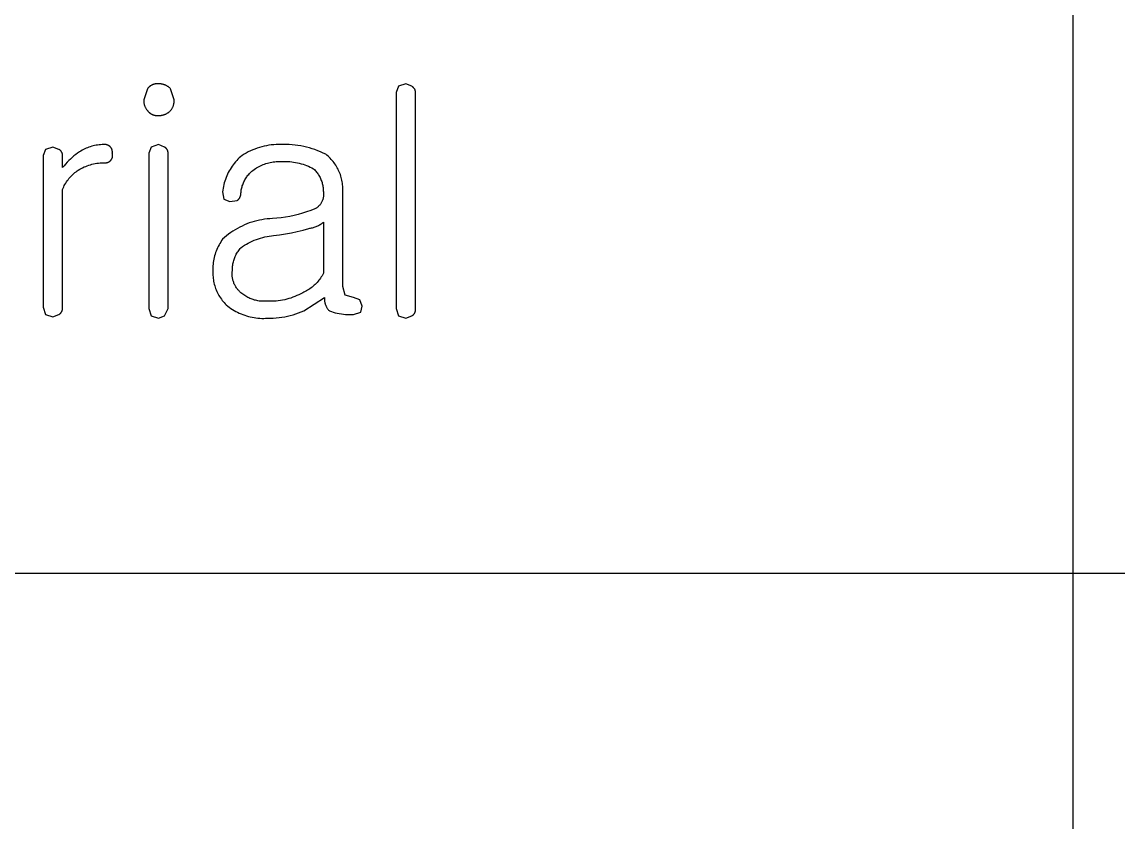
# Model space of a CAD drawing. Header units: millimetres. Extents: x 3033 to 5773, y 123 to 1487.
# Drawn here: x 4027.96 to 4074.54, y 224.78 to 258.76 of the extents above; entities that cross this region are included whole.
import ezdxf

# ---------------------------------------------------------------- set-up
doc = ezdxf.new("R2010")
doc.units = ezdxf.units.MM
doc.header["$MEASUREMENT"] = 0
doc.layers.add('TEX', color=70, linetype='Continuous')

msp = doc.modelspace()

# ---------------------------------------------------------------- linework, layer by layer
at = {"layer": 'TEX'}
for p, q in [((4072.629, 160.348), (4072.629, 385.348)), ((4033.292, 255.925), (4033.138, 255.461)), ((4033.303, 255.938), (4033.292, 255.925)), ((4033.313, 255.952), (4033.303, 255.938)), ((4033.324, 255.965), (4033.313, 255.952)), ((4033.336, 255.978), (4033.324, 255.965)), ((4033.348, 255.99), (4033.336, 255.978)), ((4033.361, 256.002), (4033.348, 255.99)), ((4033.373, 256.013), (4033.361, 256.002)), ((4033.387, 256.024), (4033.373, 256.013)), ((4033.4, 256.034), (4033.387, 256.024)), ((4033.414, 256.044), (4033.4, 256.034)), ((4033.428, 256.054), (4033.414, 256.044)), ((4033.443, 256.063), (4033.428, 256.054)), ((4033.458, 256.072), (4033.443, 256.063)), ((4033.473, 256.08), (4033.458, 256.072)), ((4033.489, 256.087), (4033.473, 256.08)), ((4033.504, 256.094), (4033.489, 256.087)), ((4033.52, 256.101), (4033.504, 256.094)), ((4033.536, 256.106), (4033.52, 256.101)), ((4033.553, 256.112), (4033.536, 256.106)), ((4033.569, 256.117), (4033.553, 256.112)), ((4033.586, 256.121), (4033.569, 256.117)), ((4033.602, 256.124), (4033.586, 256.121)), ((4033.619, 256.127), (4033.602, 256.124)), ((4033.636, 256.13), (4033.619, 256.127)), ((4033.653, 256.132), (4033.636, 256.13)), ((4033.671, 256.133), (4033.653, 256.132)), ((4033.688, 256.134), (4033.671, 256.133)), ((4033.705, 256.134), (4033.688, 256.134)), ((4033.722, 256.134), (4033.705, 256.134)), ((4033.739, 256.133), (4033.722, 256.134)), ((4033.756, 256.131), (4033.739, 256.133)), ((4033.779, 256.132), (4033.756, 256.131)), ((4033.802, 256.132), (4033.779, 256.132)), ((4033.825, 256.131), (4033.802, 256.132)), ((4033.848, 256.129), (4033.825, 256.131)), ((4033.871, 256.127), (4033.848, 256.129)), ((4033.893, 256.124), (4033.871, 256.127)), ((4033.916, 256.12), (4033.893, 256.124)), ((4033.938, 256.115), (4033.916, 256.12)), ((4033.961, 256.11), (4033.938, 256.115)), ((4033.983, 256.103), (4033.961, 256.11)), ((4034.004, 256.096), (4033.983, 256.103)), ((4034.026, 256.089), (4034.004, 256.096)), ((4034.047, 256.08), (4034.026, 256.089)), ((4034.068, 256.071), (4034.047, 256.08)), ((4034.089, 256.061), (4034.068, 256.071)), ((4034.109, 256.05), (4034.089, 256.061)), ((4034.129, 256.039), (4034.109, 256.05)), ((4034.149, 256.027), (4034.129, 256.039)), ((4034.168, 256.014), (4034.149, 256.027)), ((4034.186, 256.001), (4034.168, 256.014)), ((4034.204, 255.987), (4034.186, 256.001)), ((4034.222, 255.972), (4034.204, 255.987)), ((4034.239, 255.957), (4034.222, 255.972)), ((4034.256, 255.941), (4034.239, 255.957)), ((4034.272, 255.925), (4034.256, 255.941)), ((4034.426, 255.461), (4034.272, 255.925)), ((4043.962, 256.028), (4043.859, 255.77)), ((4043.859, 255.77), (4043.859, 246.595)), ((4044.272, 256.131), (4043.962, 256.028)), ((4044.529, 256.028), (4044.272, 256.131)), ((4044.539, 256.022), (4044.529, 256.028)), ((4044.548, 256.016), (4044.539, 256.022)), ((4044.557, 256.01), (4044.548, 256.016)), ((4044.565, 256.004), (4044.557, 256.01)), ((4044.574, 255.997), (4044.565, 256.004)), ((4044.582, 255.99), (4044.574, 255.997)), ((4044.59, 255.983), (4044.582, 255.99)), ((4044.597, 255.975), (4044.59, 255.983)), ((4044.605, 255.967), (4044.597, 255.975)), ((4044.612, 255.959), (4044.605, 255.967)), ((4044.619, 255.951), (4044.612, 255.959)), ((4044.625, 255.942), (4044.619, 255.951)), ((4044.632, 255.934), (4044.625, 255.942)), ((4044.638, 255.925), (4044.632, 255.934)), ((4044.643, 255.916), (4044.638, 255.925)), ((4044.649, 255.906), (4044.643, 255.916)), ((4044.654, 255.897), (4044.649, 255.906)), ((4044.658, 255.887), (4044.654, 255.897)), ((4044.663, 255.877), (4044.658, 255.887)), ((4044.667, 255.867), (4044.663, 255.877)), ((4044.67, 255.857), (4044.667, 255.867)), ((4044.673, 255.847), (4044.67, 255.857)), ((4044.676, 255.836), (4044.673, 255.847)), ((4044.679, 255.826), (4044.676, 255.836)), ((4044.681, 255.815), (4044.679, 255.826)), ((4044.683, 255.804), (4044.681, 255.815)), ((4044.684, 255.794), (4044.683, 255.804)), ((4044.685, 255.783), (4044.684, 255.794)), ((4044.686, 255.772), (4044.685, 255.783)), ((4044.686, 255.762), (4044.686, 255.772)), ((4044.686, 255.751), (4044.686, 255.762)), ((4044.686, 255.74), (4044.686, 255.751)), ((4033.138, 255.461), (4033.136, 255.439)), ((4033.136, 255.439), (4033.136, 255.417)), ((4033.136, 255.417), (4033.136, 255.395)), ((4033.136, 255.395), (4033.137, 255.374)), ((4033.137, 255.374), (4033.139, 255.352)), ((4033.139, 255.352), (4033.141, 255.33)), ((4033.141, 255.33), (4033.144, 255.308)), ((4033.144, 255.308), (4033.148, 255.287)), ((4033.148, 255.287), (4033.153, 255.266)), ((4034.411, 255.266), (4034.416, 255.287)), ((4034.416, 255.287), (4034.42, 255.308)), ((4034.42, 255.308), (4034.423, 255.33)), ((4034.423, 255.33), (4034.425, 255.352)), ((4034.425, 255.352), (4034.427, 255.374)), ((4034.428, 255.439), (4034.426, 255.461)), ((4034.427, 255.374), (4034.428, 255.395)), ((4034.428, 255.417), (4034.428, 255.439)), ((4034.428, 255.395), (4034.428, 255.417)), ((4044.684, 255.719), (4044.685, 255.729)), ((4044.684, 246.543), (4044.684, 255.719)), ((4044.685, 255.729), (4044.686, 255.74)), ((4033.153, 255.266), (4033.159, 255.245)), ((4033.159, 255.245), (4033.165, 255.224)), ((4033.165, 255.224), (4033.172, 255.203)), ((4033.172, 255.203), (4033.179, 255.182)), ((4033.179, 255.182), (4033.188, 255.162)), ((4033.188, 255.162), (4033.197, 255.142)), ((4033.197, 255.142), (4033.206, 255.123)), ((4033.206, 255.123), (4033.217, 255.104)), ((4033.217, 255.104), (4033.228, 255.085)), ((4033.228, 255.085), (4033.239, 255.066)), ((4033.239, 255.066), (4033.252, 255.048)), ((4033.252, 255.048), (4033.265, 255.031)), ((4033.265, 255.031), (4033.278, 255.014)), ((4033.278, 255.014), (4033.292, 254.997)), ((4033.292, 254.997), (4033.303, 254.983)), ((4033.303, 254.983), (4033.313, 254.97)), ((4033.313, 254.97), (4033.324, 254.957)), ((4033.324, 254.957), (4033.336, 254.944)), ((4033.336, 254.944), (4033.348, 254.932)), ((4033.348, 254.932), (4033.361, 254.92)), ((4033.361, 254.92), (4033.373, 254.909)), ((4033.373, 254.909), (4033.387, 254.898)), ((4033.387, 254.898), (4033.4, 254.887)), ((4033.4, 254.887), (4033.414, 254.877)), ((4033.414, 254.877), (4033.428, 254.868)), ((4033.428, 254.868), (4033.443, 254.859)), ((4033.443, 254.859), (4033.458, 254.85)), ((4033.458, 254.85), (4033.473, 254.842)), ((4033.473, 254.842), (4033.489, 254.834)), ((4033.489, 254.834), (4033.504, 254.827)), ((4033.504, 254.827), (4033.52, 254.821)), ((4033.52, 254.821), (4033.536, 254.815)), ((4033.536, 254.815), (4033.553, 254.81)), ((4033.553, 254.81), (4033.569, 254.805)), ((4033.938, 254.806), (4033.961, 254.812)), ((4033.961, 254.812), (4033.983, 254.818)), ((4033.983, 254.818), (4034.004, 254.825)), ((4034.004, 254.825), (4034.026, 254.833)), ((4034.026, 254.833), (4034.047, 254.841)), ((4034.047, 254.841), (4034.068, 254.851)), ((4034.068, 254.851), (4034.089, 254.861)), ((4034.089, 254.861), (4034.109, 254.871)), ((4034.109, 254.871), (4034.129, 254.883)), ((4034.129, 254.883), (4034.149, 254.895)), ((4034.149, 254.895), (4034.168, 254.907)), ((4034.168, 254.907), (4034.186, 254.921)), ((4034.186, 254.921), (4034.204, 254.935)), ((4034.204, 254.935), (4034.222, 254.949)), ((4034.222, 254.949), (4034.239, 254.965)), ((4034.239, 254.965), (4034.256, 254.98)), ((4034.256, 254.98), (4034.272, 254.997)), ((4034.272, 254.997), (4034.286, 255.014)), ((4034.286, 255.014), (4034.299, 255.031)), ((4034.299, 255.031), (4034.312, 255.048)), ((4034.312, 255.048), (4034.325, 255.066)), ((4034.325, 255.066), (4034.336, 255.085)), ((4034.336, 255.085), (4034.347, 255.104)), ((4034.347, 255.104), (4034.358, 255.123)), ((4034.358, 255.123), (4034.367, 255.142)), ((4034.367, 255.142), (4034.376, 255.162)), ((4034.376, 255.162), (4034.385, 255.182)), ((4034.385, 255.182), (4034.392, 255.203)), ((4034.392, 255.203), (4034.399, 255.224)), ((4034.399, 255.224), (4034.405, 255.245)), ((4034.405, 255.245), (4034.411, 255.266)), ((4033.569, 254.805), (4033.586, 254.801)), ((4033.586, 254.801), (4033.602, 254.797)), ((4033.602, 254.797), (4033.619, 254.794)), ((4033.619, 254.794), (4033.636, 254.792)), ((4033.636, 254.792), (4033.653, 254.79)), ((4033.653, 254.79), (4033.671, 254.788)), ((4033.671, 254.788), (4033.688, 254.788)), ((4033.688, 254.788), (4033.705, 254.788)), ((4033.705, 254.788), (4033.722, 254.788)), ((4033.722, 254.788), (4033.739, 254.789)), ((4033.739, 254.789), (4033.756, 254.791)), ((4033.756, 254.791), (4033.779, 254.79)), ((4033.779, 254.79), (4033.802, 254.79)), ((4033.802, 254.79), (4033.825, 254.791)), ((4033.825, 254.791), (4033.848, 254.792)), ((4033.848, 254.792), (4033.871, 254.795)), ((4033.871, 254.795), (4033.893, 254.798)), ((4033.893, 254.798), (4033.916, 254.802)), ((4033.916, 254.802), (4033.938, 254.806)), ((4029.272, 253.45), (4028.962, 253.347)), ((4029.529, 253.347), (4029.272, 253.45)), ((4030.743, 253.419), (4030.685, 253.395)), ((4030.803, 253.442), (4030.743, 253.419)), ((4030.863, 253.462), (4030.803, 253.442)), ((4030.924, 253.481), (4030.863, 253.462)), ((4030.985, 253.497), (4030.924, 253.481)), ((4031.047, 253.511), (4030.985, 253.497)), ((4031.109, 253.524), (4031.047, 253.511)), ((4031.172, 253.534), (4031.109, 253.524)), ((4031.235, 253.542), (4031.172, 253.534)), ((4031.298, 253.548), (4031.235, 253.542)), ((4031.361, 253.552), (4031.298, 253.548)), ((4031.425, 253.554), (4031.361, 253.552)), ((4031.488, 253.554), (4031.425, 253.554)), ((4031.499, 253.553), (4031.488, 253.554)), ((4031.51, 253.553), (4031.499, 253.553)), ((4031.521, 253.552), (4031.51, 253.553)), ((4031.531, 253.551), (4031.521, 253.552)), ((4031.542, 253.549), (4031.531, 253.551)), ((4031.552, 253.547), (4031.542, 253.549)), ((4031.563, 253.544), (4031.552, 253.547)), ((4031.573, 253.542), (4031.563, 253.544)), ((4031.584, 253.539), (4031.573, 253.542)), ((4031.594, 253.535), (4031.584, 253.539)), ((4031.604, 253.531), (4031.594, 253.535)), ((4031.614, 253.527), (4031.604, 253.531)), ((4031.624, 253.523), (4031.614, 253.527)), ((4031.633, 253.518), (4031.624, 253.523)), ((4031.643, 253.513), (4031.633, 253.518)), ((4031.652, 253.507), (4031.643, 253.513)), ((4031.661, 253.501), (4031.652, 253.507)), ((4031.67, 253.495), (4031.661, 253.501)), ((4031.679, 253.489), (4031.67, 253.495)), ((4031.687, 253.482), (4031.679, 253.489)), ((4031.695, 253.475), (4031.687, 253.482)), ((4031.703, 253.468), (4031.695, 253.475)), ((4031.711, 253.46), (4031.703, 253.468)), ((4031.719, 253.452), (4031.711, 253.46)), ((4031.726, 253.444), (4031.719, 253.452)), ((4031.733, 253.436), (4031.726, 253.444)), ((4031.739, 253.427), (4031.733, 253.436)), ((4031.745, 253.419), (4031.739, 253.427)), ((4031.751, 253.41), (4031.745, 253.419)), ((4033.447, 253.45), (4033.344, 253.193)), ((4033.756, 253.554), (4033.447, 253.45)), ((4034.014, 253.45), (4033.756, 253.554)), ((4034.022, 253.446), (4034.014, 253.45)), ((4034.031, 253.441), (4034.022, 253.446)), ((4034.039, 253.436), (4034.031, 253.441)), ((4034.047, 253.431), (4034.039, 253.436)), ((4034.055, 253.425), (4034.047, 253.431)), ((4034.062, 253.419), (4034.055, 253.425)), ((4034.07, 253.413), (4034.062, 253.419)), ((4034.077, 253.407), (4034.07, 253.413)), ((4038.054, 253.432), (4037.957, 253.401)), ((4038.153, 253.46), (4038.054, 253.432)), ((4038.252, 253.484), (4038.153, 253.46)), ((4038.352, 253.505), (4038.252, 253.484)), ((4038.453, 253.523), (4038.352, 253.505)), ((4038.555, 253.537), (4038.453, 253.523)), ((4038.656, 253.547), (4038.555, 253.537)), ((4038.759, 253.554), (4038.656, 253.547)), ((4038.861, 253.558), (4038.759, 253.554)), ((4038.963, 253.557), (4038.861, 253.558)), ((4039.066, 253.554), (4038.963, 253.557)), ((4039.19, 253.555), (4039.066, 253.554)), ((4039.315, 253.552), (4039.19, 253.555)), ((4039.439, 253.544), (4039.315, 253.552)), ((4039.563, 253.533), (4039.439, 253.544)), ((4039.687, 253.518), (4039.563, 253.533)), ((4039.81, 253.498), (4039.687, 253.518)), ((4039.933, 253.474), (4039.81, 253.498)), ((4040.054, 253.447), (4039.933, 253.474)), ((4040.175, 253.415), (4040.054, 253.447)), ((4040.294, 253.379), (4040.175, 253.415)), ((4028.962, 253.347), (4028.859, 253.09)), ((4028.859, 253.09), (4028.859, 246.646)), ((4029.538, 253.343), (4029.529, 253.347)), ((4029.546, 253.338), (4029.538, 253.343)), ((4029.554, 253.333), (4029.546, 253.338)), ((4029.562, 253.328), (4029.554, 253.333)), ((4029.57, 253.322), (4029.562, 253.328)), ((4029.578, 253.316), (4029.57, 253.322)), ((4029.585, 253.31), (4029.578, 253.316)), ((4029.592, 253.304), (4029.585, 253.31)), ((4029.599, 253.297), (4029.592, 253.304)), ((4029.606, 253.29), (4029.599, 253.297)), ((4029.613, 253.283), (4029.606, 253.29)), ((4029.619, 253.276), (4029.613, 253.283)), ((4029.625, 253.268), (4029.619, 253.276)), ((4029.631, 253.261), (4029.625, 253.268)), ((4029.636, 253.253), (4029.631, 253.261)), ((4029.641, 253.245), (4029.636, 253.253)), ((4029.646, 253.237), (4029.641, 253.245)), ((4029.651, 253.228), (4029.646, 253.237)), ((4029.655, 253.22), (4029.651, 253.228)), ((4029.659, 253.211), (4029.655, 253.22)), ((4029.663, 253.202), (4029.659, 253.211)), ((4029.667, 253.193), (4029.663, 253.202)), ((4029.67, 253.184), (4029.667, 253.193)), ((4029.673, 253.175), (4029.67, 253.184)), ((4029.675, 253.166), (4029.673, 253.175)), ((4029.677, 253.156), (4029.675, 253.166)), ((4029.679, 253.147), (4029.677, 253.156)), ((4029.681, 253.137), (4029.679, 253.147)), ((4029.682, 253.128), (4029.681, 253.137)), ((4029.683, 253.118), (4029.682, 253.128)), ((4029.684, 253.109), (4029.683, 253.118)), ((4029.684, 253.099), (4029.684, 253.109)), ((4029.684, 253.09), (4029.684, 253.099)), ((4029.684, 252.574), (4029.684, 253.09)), ((4030.09, 253.006), (4030.017, 252.94)), ((4030.166, 253.069), (4030.09, 253.006)), ((4030.244, 253.13), (4030.166, 253.069)), ((4030.324, 253.189), (4030.244, 253.13)), ((4030.406, 253.244), (4030.324, 253.189)), ((4030.459, 253.278), (4030.406, 253.244)), ((4030.514, 253.31), (4030.459, 253.278)), ((4030.57, 253.34), (4030.514, 253.31)), ((4030.627, 253.369), (4030.57, 253.34)), ((4030.685, 253.395), (4030.627, 253.369)), ((4031.757, 253.4), (4031.751, 253.41)), ((4031.762, 253.391), (4031.757, 253.4)), ((4031.767, 253.382), (4031.762, 253.391)), ((4031.772, 253.372), (4031.767, 253.382)), ((4031.777, 253.362), (4031.772, 253.372)), ((4031.774, 252.942), (4031.779, 252.951)), ((4031.781, 253.352), (4031.777, 253.362)), ((4031.779, 252.951), (4031.784, 252.961)), ((4031.784, 253.342), (4031.781, 253.352)), ((4031.788, 253.331), (4031.784, 253.342)), ((4031.784, 252.961), (4031.788, 252.971)), ((4031.791, 253.321), (4031.788, 253.331)), ((4031.788, 252.971), (4031.792, 252.981)), ((4031.793, 253.311), (4031.791, 253.321)), ((4031.792, 252.981), (4031.796, 252.991)), ((4031.795, 253.3), (4031.793, 253.311)), ((4031.797, 253.289), (4031.795, 253.3)), ((4031.796, 252.991), (4031.8, 253.001)), ((4031.799, 253.279), (4031.797, 253.289)), ((4031.797, 253.193), (4031.799, 253.203)), ((4031.801, 253.182), (4031.797, 253.193)), ((4031.8, 253.268), (4031.799, 253.279)), ((4031.799, 253.203), (4031.8, 253.214)), ((4031.801, 253.257), (4031.8, 253.268)), ((4031.8, 253.214), (4031.801, 253.225)), ((4031.8, 253.001), (4031.803, 253.012)), ((4031.801, 253.247), (4031.801, 253.257)), ((4031.801, 253.236), (4031.801, 253.247)), ((4031.801, 253.225), (4031.801, 253.236)), ((4031.804, 253.172), (4031.801, 253.182)), ((4031.803, 253.012), (4031.805, 253.022)), ((4031.806, 253.162), (4031.804, 253.172)), ((4031.805, 253.022), (4031.807, 253.033)), ((4031.808, 253.151), (4031.806, 253.162)), ((4031.807, 253.033), (4031.809, 253.043)), ((4031.81, 253.14), (4031.808, 253.151)), ((4031.809, 253.043), (4031.811, 253.054)), ((4031.811, 253.13), (4031.81, 253.14)), ((4031.812, 253.119), (4031.811, 253.13)), ((4031.811, 253.054), (4031.812, 253.065)), ((4031.813, 253.108), (4031.812, 253.119)), ((4031.812, 253.065), (4031.813, 253.076)), ((4031.813, 253.097), (4031.813, 253.108)), ((4031.813, 253.086), (4031.813, 253.097)), ((4031.813, 253.076), (4031.813, 253.086)), ((4033.344, 253.193), (4033.344, 246.595)), ((4034.084, 253.4), (4034.077, 253.407)), ((4034.091, 253.393), (4034.084, 253.4)), ((4034.097, 253.386), (4034.091, 253.393)), ((4034.103, 253.379), (4034.097, 253.386)), ((4034.109, 253.372), (4034.103, 253.379)), ((4034.115, 253.364), (4034.109, 253.372)), ((4034.121, 253.356), (4034.115, 253.364)), ((4034.126, 253.348), (4034.121, 253.356)), ((4034.131, 253.34), (4034.126, 253.348)), ((4034.135, 253.331), (4034.131, 253.34)), ((4034.14, 253.323), (4034.135, 253.331)), ((4034.144, 253.314), (4034.14, 253.323)), ((4034.148, 253.305), (4034.144, 253.314)), ((4034.151, 253.296), (4034.148, 253.305)), ((4034.154, 253.287), (4034.151, 253.296)), ((4034.157, 253.278), (4034.154, 253.287)), ((4034.16, 253.269), (4034.157, 253.278)), ((4034.162, 253.259), (4034.16, 253.269)), ((4034.164, 253.25), (4034.162, 253.259)), ((4034.165, 253.241), (4034.164, 253.25)), ((4034.167, 253.231), (4034.165, 253.241)), ((4034.168, 253.222), (4034.167, 253.231)), ((4034.168, 253.212), (4034.168, 253.222)), ((4034.169, 253.202), (4034.168, 253.212)), ((4034.169, 253.193), (4034.169, 253.202)), ((4034.169, 246.595), (4034.169, 253.193)), ((4037.196, 252.986), (4037.14, 252.932)), ((4037.253, 253.039), (4037.196, 252.986)), ((4037.313, 253.09), (4037.253, 253.039)), ((4037.4, 253.144), (4037.313, 253.09)), ((4037.489, 253.194), (4037.4, 253.144)), ((4037.579, 253.242), (4037.489, 253.194)), ((4037.672, 253.287), (4037.579, 253.242)), ((4037.765, 253.328), (4037.672, 253.287)), ((4037.86, 253.366), (4037.765, 253.328)), ((4037.957, 253.401), (4037.86, 253.366)), ((4040.412, 253.339), (4040.294, 253.379)), ((4040.529, 253.295), (4040.412, 253.339)), ((4040.644, 253.248), (4040.529, 253.295)), ((4040.758, 253.196), (4040.644, 253.248)), ((4040.87, 253.141), (4040.758, 253.196)), ((4040.919, 253.102), (4040.87, 253.141)), ((4040.967, 253.06), (4040.919, 253.102)), ((4041.014, 253.018), (4040.967, 253.06)), ((4041.059, 252.973), (4041.014, 253.018)), ((4041.102, 252.927), (4041.059, 252.973)), ((4029.746, 252.652), (4029.684, 252.574)), ((4029.81, 252.727), (4029.746, 252.652)), ((4029.876, 252.8), (4029.81, 252.727)), ((4029.945, 252.871), (4029.876, 252.8)), ((4030.017, 252.94), (4029.945, 252.871)), ((4030.354, 252.471), (4030.414, 252.507)), ((4030.414, 252.507), (4030.476, 252.541)), ((4030.476, 252.541), (4030.538, 252.572)), ((4030.538, 252.572), (4030.602, 252.602)), ((4030.602, 252.602), (4030.667, 252.629)), ((4030.667, 252.629), (4030.732, 252.654)), ((4030.732, 252.654), (4030.798, 252.677)), ((4030.798, 252.677), (4030.865, 252.698)), ((4030.865, 252.698), (4030.933, 252.717)), ((4030.933, 252.717), (4031.001, 252.733)), ((4031.001, 252.733), (4031.07, 252.747)), ((4031.07, 252.747), (4031.139, 252.758)), ((4031.139, 252.758), (4031.208, 252.767)), ((4031.208, 252.767), (4031.278, 252.774)), ((4031.278, 252.774), (4031.348, 252.779)), ((4031.348, 252.779), (4031.418, 252.781)), ((4031.418, 252.781), (4031.488, 252.78)), ((4031.488, 252.78), (4031.499, 252.78)), ((4031.499, 252.78), (4031.51, 252.78)), ((4031.51, 252.78), (4031.521, 252.781)), ((4031.521, 252.781), (4031.531, 252.782)), ((4031.531, 252.782), (4031.542, 252.783)), ((4031.542, 252.783), (4031.553, 252.785)), ((4031.553, 252.785), (4031.563, 252.787)), ((4031.563, 252.787), (4031.574, 252.789)), ((4031.574, 252.789), (4031.584, 252.792)), ((4031.584, 252.792), (4031.595, 252.795)), ((4031.595, 252.795), (4031.605, 252.798)), ((4031.605, 252.798), (4031.615, 252.802)), ((4031.615, 252.802), (4031.625, 252.806)), ((4031.625, 252.806), (4031.635, 252.811)), ((4031.635, 252.811), (4031.645, 252.816)), ((4031.645, 252.816), (4031.654, 252.821)), ((4031.654, 252.821), (4031.663, 252.826)), ((4031.663, 252.826), (4031.672, 252.832)), ((4031.672, 252.832), (4031.681, 252.838)), ((4031.681, 252.838), (4031.69, 252.844)), ((4031.69, 252.844), (4031.699, 252.851)), ((4031.699, 252.851), (4031.707, 252.858)), ((4031.707, 252.858), (4031.715, 252.865)), ((4031.715, 252.865), (4031.723, 252.873)), ((4031.723, 252.873), (4031.73, 252.881)), ((4031.73, 252.881), (4031.737, 252.889)), ((4031.737, 252.889), (4031.744, 252.897)), ((4031.744, 252.897), (4031.751, 252.906)), ((4031.751, 252.906), (4031.757, 252.914)), ((4031.757, 252.914), (4031.763, 252.923)), ((4031.763, 252.923), (4031.769, 252.933)), ((4031.769, 252.933), (4031.774, 252.942)), ((4036.805, 252.501), (4036.765, 252.433)), ((4036.846, 252.567), (4036.805, 252.501)), ((4036.89, 252.632), (4036.846, 252.567)), ((4036.936, 252.695), (4036.89, 252.632)), ((4036.983, 252.757), (4036.936, 252.695)), ((4037.034, 252.817), (4036.983, 252.757)), ((4037.086, 252.875), (4037.034, 252.817)), ((4037.14, 252.932), (4037.086, 252.875)), ((4037.775, 252.459), (4037.825, 252.496)), ((4037.825, 252.496), (4037.877, 252.532)), ((4037.877, 252.532), (4037.93, 252.566)), ((4037.93, 252.566), (4037.985, 252.597)), ((4037.985, 252.597), (4038.04, 252.628)), ((4038.04, 252.628), (4038.096, 252.656)), ((4038.096, 252.656), (4038.154, 252.682)), ((4038.154, 252.682), (4038.212, 252.706)), ((4038.212, 252.706), (4038.271, 252.729)), ((4038.271, 252.729), (4038.33, 252.749)), ((4038.33, 252.749), (4038.391, 252.767)), ((4038.391, 252.767), (4038.451, 252.783)), ((4038.451, 252.783), (4038.513, 252.797)), ((4038.513, 252.797), (4038.575, 252.809)), ((4038.575, 252.809), (4038.637, 252.819)), ((4038.637, 252.819), (4038.699, 252.826)), ((4038.699, 252.826), (4038.762, 252.832)), ((4038.762, 252.832), (4038.825, 252.835)), ((4038.825, 252.835), (4038.888, 252.836)), ((4038.888, 252.836), (4038.951, 252.835)), ((4038.951, 252.835), (4039.014, 252.832)), ((4039.014, 252.832), (4039.096, 252.835)), ((4039.096, 252.835), (4039.178, 252.836)), ((4039.178, 252.836), (4039.26, 252.834)), ((4039.26, 252.834), (4039.342, 252.829)), ((4039.342, 252.829), (4039.423, 252.821)), ((4039.423, 252.821), (4039.505, 252.811)), ((4039.505, 252.811), (4039.586, 252.798)), ((4039.586, 252.798), (4039.666, 252.782)), ((4039.666, 252.782), (4039.746, 252.763)), ((4039.746, 252.763), (4039.825, 252.742)), ((4039.825, 252.742), (4039.904, 252.719)), ((4039.904, 252.719), (4039.981, 252.692)), ((4039.981, 252.692), (4040.058, 252.663)), ((4040.058, 252.663), (4040.134, 252.632)), ((4040.134, 252.632), (4040.209, 252.598)), ((4040.209, 252.598), (4040.282, 252.562)), ((4040.282, 252.562), (4040.354, 252.523)), ((4040.354, 252.523), (4040.387, 252.491)), ((4040.387, 252.491), (4040.418, 252.458)), ((4041.144, 252.88), (4041.102, 252.927)), ((4041.185, 252.831), (4041.144, 252.88)), ((4041.224, 252.781), (4041.185, 252.831)), ((4041.26, 252.73), (4041.224, 252.781)), ((4041.296, 252.677), (4041.26, 252.73)), ((4041.329, 252.623), (4041.296, 252.677)), ((4041.361, 252.568), (4041.329, 252.623)), ((4041.39, 252.512), (4041.361, 252.568)), ((4041.418, 252.456), (4041.39, 252.512)), ((4029.85, 251.965), (4029.883, 252.015)), ((4029.883, 252.015), (4029.919, 252.063)), ((4029.919, 252.063), (4029.956, 252.11)), ((4029.956, 252.11), (4029.994, 252.156)), ((4029.994, 252.156), (4030.035, 252.201)), ((4030.035, 252.201), (4030.076, 252.244)), ((4030.076, 252.244), (4030.119, 252.286)), ((4030.119, 252.286), (4030.164, 252.326)), ((4030.164, 252.326), (4030.209, 252.365)), ((4030.209, 252.365), (4030.256, 252.402)), ((4030.256, 252.402), (4030.305, 252.437)), ((4030.305, 252.437), (4030.354, 252.471)), ((4036.606, 252.077), (4036.581, 252.002)), ((4036.633, 252.15), (4036.606, 252.077)), ((4036.662, 252.222), (4036.633, 252.15)), ((4036.694, 252.294), (4036.662, 252.222)), ((4036.729, 252.364), (4036.694, 252.294)), ((4036.765, 252.433), (4036.729, 252.364)), ((4037.392, 251.978), (4037.412, 252.02)), ((4037.412, 252.02), (4037.434, 252.06)), ((4037.434, 252.06), (4037.458, 252.101)), ((4037.458, 252.101), (4037.483, 252.14)), ((4037.483, 252.14), (4037.509, 252.178)), ((4037.509, 252.178), (4037.536, 252.216)), ((4037.536, 252.216), (4037.565, 252.252)), ((4037.565, 252.252), (4037.594, 252.288)), ((4037.594, 252.288), (4037.625, 252.323)), ((4037.625, 252.323), (4037.658, 252.356)), ((4037.658, 252.356), (4037.691, 252.388)), ((4037.691, 252.388), (4037.725, 252.42)), ((4037.725, 252.42), (4037.775, 252.459)), ((4040.418, 252.458), (4040.448, 252.424)), ((4040.448, 252.424), (4040.477, 252.389)), ((4040.477, 252.389), (4040.505, 252.353)), ((4040.505, 252.353), (4040.532, 252.316)), ((4040.532, 252.316), (4040.557, 252.278)), ((4040.557, 252.278), (4040.581, 252.239)), ((4040.581, 252.239), (4040.604, 252.199)), ((4040.604, 252.199), (4040.625, 252.159)), ((4040.625, 252.159), (4040.645, 252.118)), ((4040.645, 252.118), (4040.663, 252.076)), ((4040.663, 252.076), (4040.68, 252.034)), ((4040.68, 252.034), (4040.696, 251.991)), ((4041.444, 252.398), (4041.418, 252.456)), ((4041.468, 252.339), (4041.444, 252.398)), ((4041.489, 252.28), (4041.468, 252.339)), ((4041.509, 252.219), (4041.489, 252.28)), ((4041.527, 252.159), (4041.509, 252.219)), ((4041.543, 252.097), (4041.527, 252.159)), ((4041.556, 252.036), (4041.543, 252.097)), ((4041.568, 251.973), (4041.556, 252.036)), ((4029.684, 251.646), (4029.707, 251.702)), ((4029.684, 246.646), (4029.684, 251.646)), ((4029.707, 251.702), (4029.732, 251.756)), ((4029.732, 251.756), (4029.759, 251.81)), ((4029.759, 251.81), (4029.787, 251.863)), ((4029.787, 251.863), (4029.818, 251.914)), ((4029.818, 251.914), (4029.85, 251.965)), ((4036.497, 251.621), (4036.488, 251.543)), ((4036.509, 251.698), (4036.497, 251.621)), ((4036.523, 251.775), (4036.509, 251.698)), ((4036.54, 251.852), (4036.523, 251.775)), ((4036.559, 251.927), (4036.54, 251.852)), ((4036.581, 252.002), (4036.559, 251.927)), ((4037.268, 251.533), (4037.273, 251.579)), ((4037.273, 251.579), (4037.28, 251.625)), ((4037.28, 251.625), (4037.289, 251.67)), ((4037.289, 251.67), (4037.299, 251.716)), ((4037.299, 251.716), (4037.311, 251.761)), ((4037.311, 251.761), (4037.324, 251.805)), ((4037.324, 251.805), (4037.339, 251.849)), ((4037.339, 251.849), (4037.355, 251.893)), ((4037.355, 251.893), (4037.373, 251.936)), ((4037.373, 251.936), (4037.392, 251.978)), ((4040.696, 251.991), (4040.71, 251.948)), ((4040.71, 251.948), (4040.722, 251.904)), ((4040.722, 251.904), (4040.733, 251.86)), ((4040.733, 251.86), (4040.743, 251.815)), ((4040.743, 251.815), (4040.751, 251.77)), ((4040.751, 251.77), (4040.757, 251.725)), ((4040.757, 251.725), (4040.762, 251.68)), ((4040.762, 251.68), (4040.765, 251.634)), ((4040.765, 251.634), (4040.766, 251.589)), ((4040.766, 251.589), (4040.767, 251.543)), ((4041.577, 251.911), (4041.568, 251.973)), ((4041.584, 251.848), (4041.577, 251.911)), ((4041.589, 251.785), (4041.584, 251.848)), ((4041.592, 251.721), (4041.589, 251.785)), ((4041.591, 251.595), (4041.593, 251.658)), ((4041.591, 247.523), (4041.591, 251.595)), ((4041.593, 251.658), (4041.592, 251.721)), ((4036.488, 251.543), (4036.54, 251.234)), ((4036.54, 251.234), (4036.797, 251.131)), ((4036.797, 251.131), (4037.107, 251.182)), ((4037.107, 251.182), (4037.117, 251.189)), ((4037.117, 251.189), (4037.126, 251.196)), ((4037.126, 251.196), (4037.135, 251.204)), ((4037.135, 251.204), (4037.145, 251.212)), ((4037.145, 251.212), (4037.153, 251.22)), ((4037.153, 251.22), (4037.162, 251.228)), ((4037.162, 251.228), (4037.17, 251.237)), ((4037.17, 251.237), (4037.178, 251.246)), ((4037.178, 251.246), (4037.186, 251.255)), ((4037.186, 251.255), (4037.193, 251.264)), ((4037.193, 251.264), (4037.2, 251.274)), ((4037.2, 251.274), (4037.207, 251.284)), ((4037.207, 251.284), (4037.213, 251.294)), ((4037.213, 251.294), (4037.219, 251.304)), ((4037.219, 251.304), (4037.225, 251.315)), ((4037.225, 251.315), (4037.23, 251.326)), ((4037.23, 251.326), (4037.235, 251.336)), ((4037.235, 251.336), (4037.239, 251.348)), ((4037.239, 251.348), (4037.243, 251.359)), ((4037.243, 251.359), (4037.247, 251.37)), ((4037.247, 251.37), (4037.25, 251.382)), ((4037.25, 251.382), (4037.253, 251.393)), ((4037.253, 251.393), (4037.256, 251.405)), ((4037.256, 251.405), (4037.258, 251.417)), ((4037.258, 251.417), (4037.26, 251.428)), ((4037.26, 251.428), (4037.261, 251.44)), ((4037.261, 251.44), (4037.264, 251.487)), ((4037.264, 251.487), (4037.268, 251.533)), ((4040.692, 251.103), (4040.68, 251.082)), ((4040.703, 251.124), (4040.692, 251.103)), ((4040.714, 251.145), (4040.703, 251.124)), ((4040.723, 251.167), (4040.714, 251.145)), ((4040.732, 251.19), (4040.723, 251.167)), ((4040.74, 251.212), (4040.732, 251.19)), ((4040.747, 251.235), (4040.74, 251.212)), ((4040.754, 251.258), (4040.747, 251.235)), ((4040.759, 251.281), (4040.754, 251.258)), ((4040.764, 251.305), (4040.759, 251.281)), ((4040.768, 251.329), (4040.764, 251.305)), ((4040.767, 251.543), (4040.77, 251.52)), ((4040.771, 251.352), (4040.768, 251.329)), ((4040.77, 251.52), (4040.773, 251.496)), ((4040.774, 251.376), (4040.771, 251.352)), ((4040.773, 251.496), (4040.775, 251.472)), ((4040.775, 251.4), (4040.774, 251.376)), ((4040.775, 251.472), (4040.776, 251.448)), ((4040.776, 251.424), (4040.775, 251.4)), ((4040.776, 251.448), (4040.776, 251.424)), ((4039.88, 250.637), (4039.701, 250.587)), ((4040.057, 250.693), (4039.88, 250.637)), ((4040.232, 250.754), (4040.057, 250.693)), ((4040.406, 250.822), (4040.232, 250.754)), ((4040.427, 250.833), (4040.406, 250.822)), ((4040.447, 250.845), (4040.427, 250.833)), ((4040.468, 250.858), (4040.447, 250.845)), ((4040.487, 250.872), (4040.468, 250.858)), ((4040.507, 250.886), (4040.487, 250.872)), ((4040.525, 250.901), (4040.507, 250.886)), ((4040.544, 250.916), (4040.525, 250.901)), ((4040.561, 250.932), (4040.544, 250.916)), ((4040.578, 250.949), (4040.561, 250.932)), ((4040.595, 250.967), (4040.578, 250.949)), ((4040.611, 250.984), (4040.595, 250.967)), ((4040.626, 251.003), (4040.611, 250.984)), ((4040.641, 251.022), (4040.626, 251.003)), ((4040.655, 251.041), (4040.641, 251.022)), ((4040.668, 251.061), (4040.655, 251.041)), ((4040.68, 251.082), (4040.668, 251.061)), ((4037.517, 250.185), (4037.414, 250.142)), ((4037.621, 250.224), (4037.517, 250.185)), ((4037.726, 250.259), (4037.621, 250.224)), ((4037.833, 250.291), (4037.726, 250.259)), ((4037.941, 250.319), (4037.833, 250.291)), ((4038.049, 250.344), (4037.941, 250.319)), ((4038.159, 250.364), (4038.049, 250.344)), ((4038.269, 250.381), (4038.159, 250.364)), ((4038.379, 250.394), (4038.269, 250.381)), ((4038.49, 250.404), (4038.379, 250.394)), ((4038.602, 250.409), (4038.49, 250.404)), ((4038.787, 250.424), (4038.602, 250.409)), ((4038.972, 250.445), (4038.787, 250.424)), ((4039.156, 250.471), (4038.972, 250.445)), ((4039.338, 250.504), (4039.156, 250.471)), ((4039.52, 250.543), (4039.338, 250.504)), ((4039.701, 250.587), (4039.52, 250.543)), ((4040.602, 250.142), (4040.636, 250.162)), ((4040.636, 250.162), (4040.67, 250.183)), ((4040.67, 250.183), (4040.703, 250.206)), ((4040.703, 250.206), (4040.735, 250.23)), ((4040.735, 250.23), (4040.767, 250.255)), ((4040.767, 250.255), (4040.767, 248.09)), ((4036.743, 249.749), (4036.656, 249.68)), ((4036.833, 249.815), (4036.743, 249.749)), ((4036.925, 249.877), (4036.833, 249.815)), ((4037.019, 249.937), (4036.925, 249.877)), ((4037.115, 249.993), (4037.019, 249.937)), ((4037.213, 250.046), (4037.115, 249.993)), ((4037.312, 250.096), (4037.213, 250.046)), ((4037.414, 250.142), (4037.312, 250.096)), ((4038.56, 249.679), (4038.653, 249.688)), ((4038.653, 249.688), (4038.906, 249.718)), ((4038.906, 249.718), (4039.158, 249.757)), ((4039.158, 249.757), (4039.408, 249.804)), ((4039.408, 249.804), (4039.657, 249.86)), ((4039.657, 249.86), (4039.904, 249.924)), ((4039.904, 249.924), (4040.148, 249.997)), ((4040.148, 249.997), (4040.188, 250.002)), ((4040.188, 250.002), (4040.227, 250.008)), ((4040.227, 250.008), (4040.266, 250.015)), ((4040.266, 250.015), (4040.305, 250.024)), ((4040.305, 250.024), (4040.344, 250.034)), ((4040.344, 250.034), (4040.382, 250.046)), ((4040.382, 250.046), (4040.42, 250.059)), ((4040.42, 250.059), (4040.458, 250.073)), ((4040.458, 250.073), (4040.495, 250.088)), ((4040.495, 250.088), (4040.531, 250.105)), ((4040.531, 250.105), (4040.567, 250.123)), ((4040.567, 250.123), (4040.602, 250.142)), ((4036.3, 249.23), (4036.268, 249.165)), ((4036.333, 249.293), (4036.3, 249.23)), ((4036.369, 249.355), (4036.333, 249.293)), ((4036.407, 249.416), (4036.369, 249.355)), ((4036.446, 249.475), (4036.407, 249.416)), ((4036.488, 249.533), (4036.446, 249.475)), ((4036.571, 249.608), (4036.488, 249.533)), ((4036.656, 249.68), (4036.571, 249.608)), ((4037.261, 249.172), (4037.338, 249.226)), ((4037.338, 249.226), (4037.417, 249.278)), ((4037.417, 249.278), (4037.497, 249.326)), ((4037.497, 249.326), (4037.579, 249.372)), ((4037.579, 249.372), (4037.663, 249.415)), ((4037.663, 249.415), (4037.748, 249.456)), ((4037.748, 249.456), (4037.834, 249.493)), ((4037.834, 249.493), (4037.921, 249.527)), ((4037.921, 249.527), (4038.01, 249.558)), ((4038.01, 249.558), (4038.1, 249.586)), ((4038.1, 249.586), (4038.19, 249.611)), ((4038.19, 249.611), (4038.282, 249.633)), ((4038.282, 249.633), (4038.374, 249.651)), ((4038.374, 249.651), (4038.466, 249.667)), ((4038.466, 249.667), (4038.56, 249.679)), ((4036.128, 248.761), (4036.113, 248.691)), ((4036.146, 248.83), (4036.128, 248.761)), ((4036.166, 248.899), (4036.146, 248.83)), ((4036.188, 248.967), (4036.166, 248.899)), ((4036.212, 249.034), (4036.188, 248.967)), ((4036.239, 249.1), (4036.212, 249.034)), ((4036.268, 249.165), (4036.239, 249.1)), ((4036.987, 248.717), (4037.005, 248.762)), ((4037.005, 248.762), (4037.024, 248.807)), ((4037.024, 248.807), (4037.044, 248.851)), ((4037.044, 248.851), (4037.067, 248.894)), ((4037.067, 248.894), (4037.09, 248.937)), ((4037.09, 248.937), (4037.115, 248.978)), ((4037.115, 248.978), (4037.142, 249.019)), ((4037.142, 249.019), (4037.17, 249.059)), ((4037.17, 249.059), (4037.199, 249.098)), ((4037.199, 249.098), (4037.23, 249.135)), ((4037.23, 249.135), (4037.261, 249.172)), ((4036.077, 248.407), (4036.074, 248.336)), ((4036.074, 248.336), (4036.074, 248.264)), ((4036.082, 248.478), (4036.077, 248.407)), ((4036.09, 248.55), (4036.082, 248.478)), ((4036.101, 248.62), (4036.09, 248.55)), ((4036.113, 248.691), (4036.101, 248.62)), ((4036.9, 248.241), (4036.901, 248.29)), ((4036.901, 248.29), (4036.904, 248.338)), ((4036.904, 248.338), (4036.909, 248.387)), ((4036.909, 248.387), (4036.915, 248.435)), ((4036.915, 248.435), (4036.923, 248.483)), ((4036.923, 248.483), (4036.933, 248.531)), ((4036.933, 248.531), (4036.944, 248.578)), ((4036.944, 248.578), (4036.957, 248.625)), ((4036.957, 248.625), (4036.971, 248.671)), ((4036.971, 248.671), (4036.987, 248.717)), ((4036.076, 248.193), (4036.073, 248.129)), ((4036.073, 248.129), (4036.073, 248.065)), ((4036.073, 248.065), (4036.075, 248.001)), ((4036.074, 248.264), (4036.076, 248.193)), ((4036.075, 248.001), (4036.079, 247.937)), ((4036.079, 247.937), (4036.086, 247.873)), ((4036.086, 247.873), (4036.094, 247.81)), ((4036.892, 248.086), (4036.894, 248.121)), ((4036.892, 248.05), (4036.892, 248.086)), ((4036.893, 248.014), (4036.892, 248.05)), ((4036.895, 247.978), (4036.893, 248.014)), ((4036.894, 248.121), (4036.897, 248.157)), ((4036.899, 247.943), (4036.895, 247.978)), ((4036.897, 248.157), (4036.901, 248.193)), ((4036.904, 247.907), (4036.899, 247.943)), ((4036.901, 248.193), (4036.9, 248.241)), ((4036.909, 247.872), (4036.904, 247.907)), ((4036.916, 247.837), (4036.909, 247.872)), ((4036.925, 247.802), (4036.916, 247.837)), ((4040.616, 247.839), (4040.581, 247.792)), ((4040.649, 247.887), (4040.616, 247.839)), ((4040.681, 247.936), (4040.649, 247.887)), ((4040.711, 247.986), (4040.681, 247.936)), ((4040.74, 248.038), (4040.711, 247.986)), ((4040.767, 248.09), (4040.74, 248.038)), ((4036.094, 247.81), (4036.105, 247.747)), ((4036.105, 247.747), (4036.118, 247.684)), ((4036.118, 247.684), (4036.133, 247.622)), ((4036.133, 247.622), (4036.15, 247.56)), ((4036.15, 247.56), (4036.169, 247.499)), ((4036.169, 247.499), (4036.19, 247.439)), ((4036.19, 247.439), (4036.214, 247.38)), ((4036.214, 247.38), (4036.239, 247.321)), ((4036.934, 247.768), (4036.925, 247.802)), ((4036.945, 247.733), (4036.934, 247.768)), ((4036.957, 247.7), (4036.945, 247.733)), ((4036.97, 247.666), (4036.957, 247.7)), ((4036.984, 247.633), (4036.97, 247.666)), ((4036.999, 247.601), (4036.984, 247.633)), ((4037.015, 247.569), (4036.999, 247.601)), ((4037.033, 247.538), (4037.015, 247.569)), ((4037.051, 247.507), (4037.033, 247.538)), ((4037.071, 247.477), (4037.051, 247.507)), ((4037.091, 247.448), (4037.071, 247.477)), ((4037.113, 247.419), (4037.091, 247.448)), ((4037.135, 247.392), (4037.113, 247.419)), ((4037.159, 247.365), (4037.135, 247.392)), ((4037.183, 247.338), (4037.159, 247.365)), ((4040.1, 247.37), (4040.049, 247.341)), ((4040.149, 247.4), (4040.1, 247.37)), ((4040.198, 247.433), (4040.149, 247.4)), ((4040.246, 247.466), (4040.198, 247.433)), ((4040.293, 247.502), (4040.246, 247.466)), ((4040.338, 247.539), (4040.293, 247.502)), ((4040.382, 247.578), (4040.338, 247.539)), ((4040.424, 247.618), (4040.382, 247.578)), ((4040.466, 247.66), (4040.424, 247.618)), ((4040.505, 247.702), (4040.466, 247.66)), ((4040.544, 247.747), (4040.505, 247.702)), ((4040.581, 247.792), (4040.544, 247.747)), ((4041.694, 247.162), (4041.591, 247.523)), ((4036.239, 247.321), (4036.267, 247.263)), ((4036.267, 247.263), (4036.296, 247.206)), ((4036.296, 247.206), (4036.327, 247.15)), ((4036.327, 247.15), (4036.361, 247.096)), ((4036.361, 247.096), (4036.396, 247.042)), ((4036.396, 247.042), (4036.433, 246.99)), ((4036.433, 246.99), (4036.471, 246.939)), ((4036.471, 246.939), (4036.512, 246.889)), ((4037.208, 247.313), (4037.183, 247.338)), ((4037.234, 247.288), (4037.208, 247.313)), ((4037.261, 247.265), (4037.234, 247.288)), ((4037.3, 247.232), (4037.261, 247.265)), ((4037.341, 247.201), (4037.3, 247.232)), ((4037.382, 247.171), (4037.341, 247.201)), ((4037.424, 247.142), (4037.382, 247.171)), ((4037.467, 247.115), (4037.424, 247.142)), ((4037.511, 247.089), (4037.467, 247.115)), ((4037.556, 247.065), (4037.511, 247.089)), ((4037.602, 247.042), (4037.556, 247.065)), ((4037.648, 247.021), (4037.602, 247.042)), ((4037.695, 247.002), (4037.648, 247.021)), ((4037.743, 246.984), (4037.695, 247.002)), ((4037.791, 246.968), (4037.743, 246.984)), ((4037.84, 246.953), (4037.791, 246.968)), ((4037.889, 246.94), (4037.84, 246.953)), ((4037.939, 246.929), (4037.889, 246.94)), ((4037.989, 246.919), (4037.939, 246.929)), ((4038.039, 246.911), (4037.989, 246.919)), ((4038.09, 246.905), (4038.039, 246.911)), ((4038.141, 246.901), (4038.09, 246.905)), ((4038.192, 246.898), (4038.141, 246.901)), ((4038.243, 246.897), (4038.192, 246.898)), ((4038.294, 246.897), (4038.243, 246.897)), ((4038.345, 246.9), (4038.294, 246.897)), ((4038.395, 246.904), (4038.345, 246.9)), ((4038.487, 246.901), (4038.395, 246.904)), ((4038.579, 246.9), (4038.487, 246.901)), ((4038.671, 246.903), (4038.579, 246.9)), ((4038.762, 246.909), (4038.671, 246.903)), ((4038.853, 246.919), (4038.762, 246.909)), ((4038.944, 246.931), (4038.853, 246.919)), ((4039.035, 246.946), (4038.944, 246.931)), ((4039.125, 246.965), (4039.035, 246.946)), ((4039.214, 246.986), (4039.125, 246.965)), ((4039.302, 247.011), (4039.214, 246.986)), ((4039.39, 247.038), (4039.302, 247.011)), ((4039.476, 247.069), (4039.39, 247.038)), ((4039.562, 247.102), (4039.476, 247.069)), ((4039.646, 247.139), (4039.562, 247.102)), ((4039.729, 247.178), (4039.646, 247.139)), ((4039.81, 247.22), (4039.729, 247.178)), ((4039.89, 247.265), (4039.81, 247.22)), ((4039.944, 247.288), (4039.89, 247.265)), ((4039.942, 246.492), (4040.818, 247.059)), ((4039.997, 247.314), (4039.944, 247.288)), ((4040.049, 247.341), (4039.997, 247.314)), ((4040.816, 247.035), (4040.815, 247.011)), ((4040.815, 247.011), (4040.815, 246.987)), ((4040.815, 246.987), (4040.816, 246.963)), ((4040.818, 247.059), (4040.816, 247.035)), ((4040.816, 246.963), (4040.817, 246.939)), ((4040.817, 246.939), (4040.819, 246.915)), ((4040.819, 246.915), (4040.822, 246.891)), ((4040.822, 246.891), (4040.826, 246.868)), ((4042.055, 247.059), (4041.694, 247.162)), ((4042.313, 246.956), (4042.055, 247.059)), ((4042.416, 246.698), (4042.313, 246.956)), ((4028.859, 246.646), (4028.962, 246.337)), ((4029.625, 246.422), (4029.632, 246.431)), ((4029.632, 246.431), (4029.638, 246.44)), ((4029.638, 246.44), (4029.643, 246.449)), ((4029.643, 246.449), (4029.649, 246.459)), ((4029.649, 246.459), (4029.654, 246.468)), ((4029.654, 246.468), (4029.658, 246.478)), ((4029.658, 246.478), (4029.663, 246.488)), ((4029.663, 246.488), (4029.667, 246.498)), ((4029.667, 246.498), (4029.67, 246.508)), ((4029.67, 246.508), (4029.673, 246.518)), ((4029.673, 246.518), (4029.676, 246.529)), ((4029.676, 246.529), (4029.679, 246.539)), ((4029.679, 246.539), (4029.681, 246.55)), ((4029.681, 246.55), (4029.683, 246.56)), ((4029.683, 246.56), (4029.684, 246.571)), ((4029.685, 246.636), (4029.684, 246.646)), ((4029.684, 246.571), (4029.685, 246.582)), ((4029.686, 246.625), (4029.685, 246.636)), ((4029.685, 246.582), (4029.686, 246.593)), ((4029.686, 246.614), (4029.686, 246.625)), ((4029.686, 246.603), (4029.686, 246.614)), ((4029.686, 246.593), (4029.686, 246.603)), ((4033.344, 246.595), (4033.447, 246.286)), ((4034.014, 246.286), (4034.169, 246.595)), ((4036.512, 246.889), (4036.554, 246.841)), ((4036.554, 246.841), (4036.598, 246.795)), ((4036.598, 246.795), (4036.643, 246.749)), ((4036.643, 246.749), (4036.706, 246.697)), ((4036.706, 246.697), (4036.771, 246.647)), ((4036.771, 246.647), (4036.838, 246.599)), ((4036.838, 246.599), (4036.907, 246.554)), ((4036.907, 246.554), (4036.977, 246.511)), ((4036.977, 246.511), (4037.048, 246.47)), ((4037.048, 246.47), (4037.121, 246.432)), ((4037.121, 246.432), (4037.195, 246.396)), ((4039.714, 246.402), (4039.829, 246.445)), ((4039.829, 246.445), (4039.942, 246.492)), ((4040.826, 246.868), (4040.831, 246.844)), ((4040.831, 246.844), (4040.836, 246.821)), ((4040.836, 246.821), (4040.843, 246.798)), ((4040.843, 246.798), (4040.85, 246.775)), ((4040.85, 246.775), (4040.857, 246.752)), ((4040.857, 246.752), (4040.866, 246.73)), ((4040.866, 246.73), (4040.875, 246.708)), ((4040.875, 246.708), (4040.885, 246.686)), ((4040.885, 246.686), (4040.896, 246.664)), ((4040.896, 246.664), (4040.908, 246.643)), ((4040.908, 246.643), (4040.92, 246.623)), ((4040.92, 246.623), (4040.933, 246.603)), ((4040.933, 246.603), (4040.947, 246.583)), ((4040.947, 246.583), (4040.961, 246.564)), ((4040.961, 246.564), (4040.976, 246.545)), ((4040.976, 246.545), (4040.991, 246.527)), ((4040.991, 246.527), (4041.008, 246.509)), ((4041.008, 246.509), (4041.024, 246.492)), ((4041.024, 246.492), (4041.107, 246.463)), ((4041.107, 246.463), (4041.19, 246.436)), ((4041.19, 246.436), (4041.275, 246.413)), ((4042.055, 246.337), (4042.364, 246.44)), ((4042.364, 246.44), (4042.416, 246.698)), ((4043.859, 246.595), (4043.962, 246.286)), ((4044.659, 246.422), (4044.663, 246.431)), ((4044.663, 246.431), (4044.667, 246.44)), ((4044.667, 246.44), (4044.67, 246.449)), ((4044.67, 246.449), (4044.673, 246.458)), ((4044.673, 246.458), (4044.675, 246.467)), ((4044.675, 246.467), (4044.677, 246.477)), ((4044.677, 246.477), (4044.679, 246.486)), ((4044.679, 246.486), (4044.681, 246.495)), ((4044.681, 246.495), (4044.682, 246.505)), ((4044.682, 246.505), (4044.683, 246.514)), ((4044.683, 246.514), (4044.684, 246.524)), ((4044.684, 246.534), (4044.684, 246.543)), ((4044.684, 246.524), (4044.684, 246.534)), ((4028.962, 246.337), (4029.272, 246.234)), ((4029.272, 246.234), (4029.529, 246.337)), ((4029.529, 246.337), (4029.539, 246.343)), ((4029.539, 246.343), (4029.548, 246.348)), ((4029.548, 246.348), (4029.557, 246.355)), ((4029.557, 246.355), (4029.565, 246.361)), ((4029.565, 246.361), (4029.574, 246.368)), ((4029.574, 246.368), (4029.582, 246.375)), ((4029.582, 246.375), (4029.59, 246.382)), ((4029.59, 246.382), (4029.597, 246.39)), ((4029.597, 246.39), (4029.605, 246.397)), ((4029.605, 246.397), (4029.612, 246.406)), ((4029.612, 246.406), (4029.619, 246.414)), ((4029.619, 246.414), (4029.625, 246.422)), ((4033.447, 246.286), (4033.756, 246.182)), ((4033.756, 246.182), (4034.014, 246.286)), ((4037.195, 246.396), (4037.27, 246.363)), ((4037.27, 246.363), (4037.346, 246.332)), ((4037.346, 246.332), (4037.424, 246.304)), ((4037.424, 246.304), (4037.502, 246.279)), ((4037.502, 246.279), (4037.581, 246.256)), ((4037.581, 246.256), (4037.661, 246.236)), ((4037.661, 246.236), (4037.741, 246.219)), ((4037.741, 246.219), (4037.822, 246.205)), ((4037.822, 246.205), (4037.903, 246.193)), ((4037.903, 246.193), (4037.985, 246.184)), ((4037.985, 246.184), (4038.067, 246.178)), ((4038.067, 246.178), (4038.149, 246.175)), ((4038.149, 246.175), (4038.231, 246.175)), ((4038.231, 246.175), (4038.313, 246.177)), ((4038.313, 246.177), (4038.395, 246.182)), ((4038.395, 246.182), (4038.518, 246.183)), ((4038.518, 246.183), (4038.64, 246.187)), ((4038.64, 246.187), (4038.762, 246.195)), ((4038.762, 246.195), (4038.883, 246.208)), ((4038.883, 246.208), (4039.004, 246.224)), ((4039.004, 246.224), (4039.125, 246.244)), ((4039.125, 246.244), (4039.245, 246.268)), ((4039.245, 246.268), (4039.364, 246.296)), ((4039.364, 246.296), (4039.482, 246.327)), ((4039.482, 246.327), (4039.599, 246.363)), ((4039.599, 246.363), (4039.714, 246.402)), ((4041.275, 246.413), (4041.36, 246.393)), ((4041.36, 246.393), (4041.445, 246.375)), ((4041.445, 246.375), (4041.532, 246.361)), ((4041.532, 246.361), (4041.618, 246.349)), ((4041.618, 246.349), (4041.706, 246.341)), ((4041.706, 246.341), (4041.793, 246.335)), ((4041.793, 246.335), (4041.88, 246.333)), ((4041.88, 246.333), (4041.968, 246.334)), ((4041.968, 246.334), (4042.055, 246.337)), ((4043.962, 246.286), (4044.272, 246.182)), ((4044.272, 246.182), (4044.529, 246.286)), ((4044.529, 246.286), (4044.538, 246.29)), ((4044.538, 246.29), (4044.546, 246.295)), ((4044.546, 246.295), (4044.554, 246.3)), ((4044.554, 246.3), (4044.562, 246.305)), ((4044.562, 246.305), (4044.57, 246.311)), ((4044.57, 246.311), (4044.578, 246.317)), ((4044.578, 246.317), (4044.585, 246.323)), ((4044.585, 246.323), (4044.592, 246.329)), ((4044.592, 246.329), (4044.599, 246.336)), ((4044.599, 246.336), (4044.606, 246.343)), ((4044.606, 246.343), (4044.613, 246.35)), ((4044.613, 246.35), (4044.619, 246.357)), ((4044.619, 246.357), (4044.625, 246.364)), ((4044.625, 246.364), (4044.631, 246.372)), ((4044.631, 246.372), (4044.636, 246.38)), ((4044.636, 246.38), (4044.641, 246.388)), ((4044.641, 246.388), (4044.646, 246.396)), ((4044.646, 246.396), (4044.651, 246.405)), ((4044.651, 246.405), (4044.655, 246.413)), ((4044.655, 246.413), (4044.659, 246.422)), ((3984.363, 235.348), (4363.085, 235.348))]:
    msp.add_line(p, q, dxfattribs=at)

doc.saveas('drawing.dxf')
